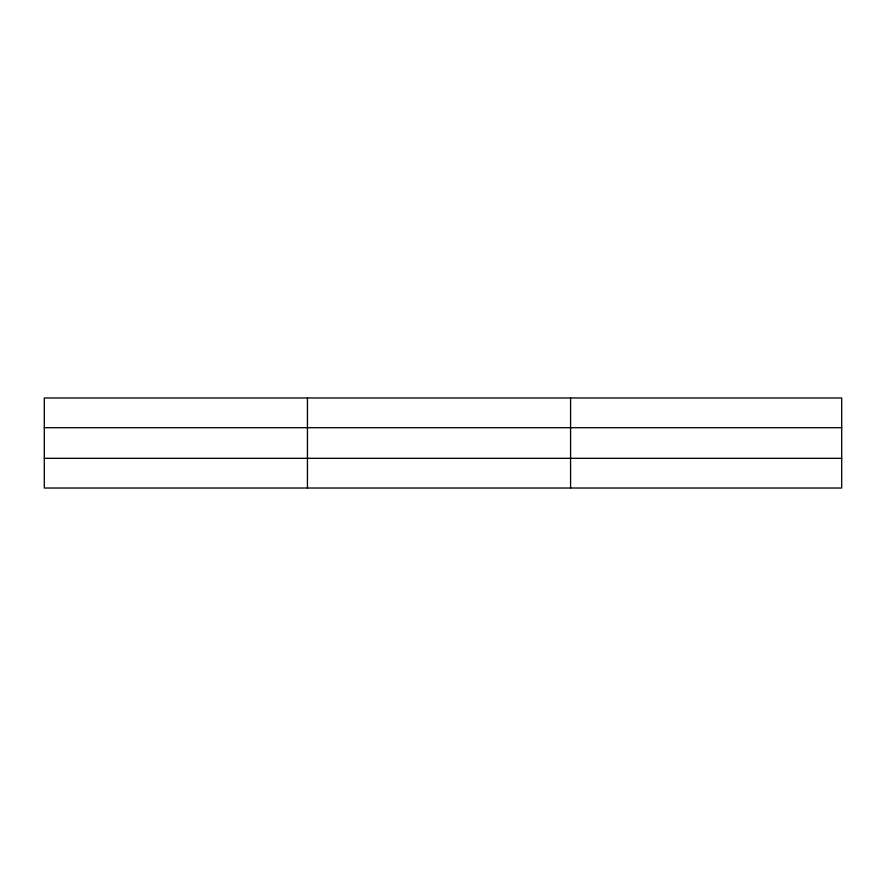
<?xml version="1.0" encoding="UTF-8"?>
<svg xmlns="http://www.w3.org/2000/svg" width="886" height="886" viewBox="0 0 886 886"><rect width="100%" height="100%" fill="white"/><g stroke="black" fill="none" stroke-linecap="round" stroke-linejoin="round"><path stroke-width="1.33" d="M307.442 397.98L307.442 488.02M570.584 397.98L570.584 488.02M841.7 427.694L841.7 397.98L44.3 397.98L44.3 488.02L841.7 488.02L841.7 427.694L44.3 427.694M44.3 458.306L841.7 458.306"/></g></svg>
